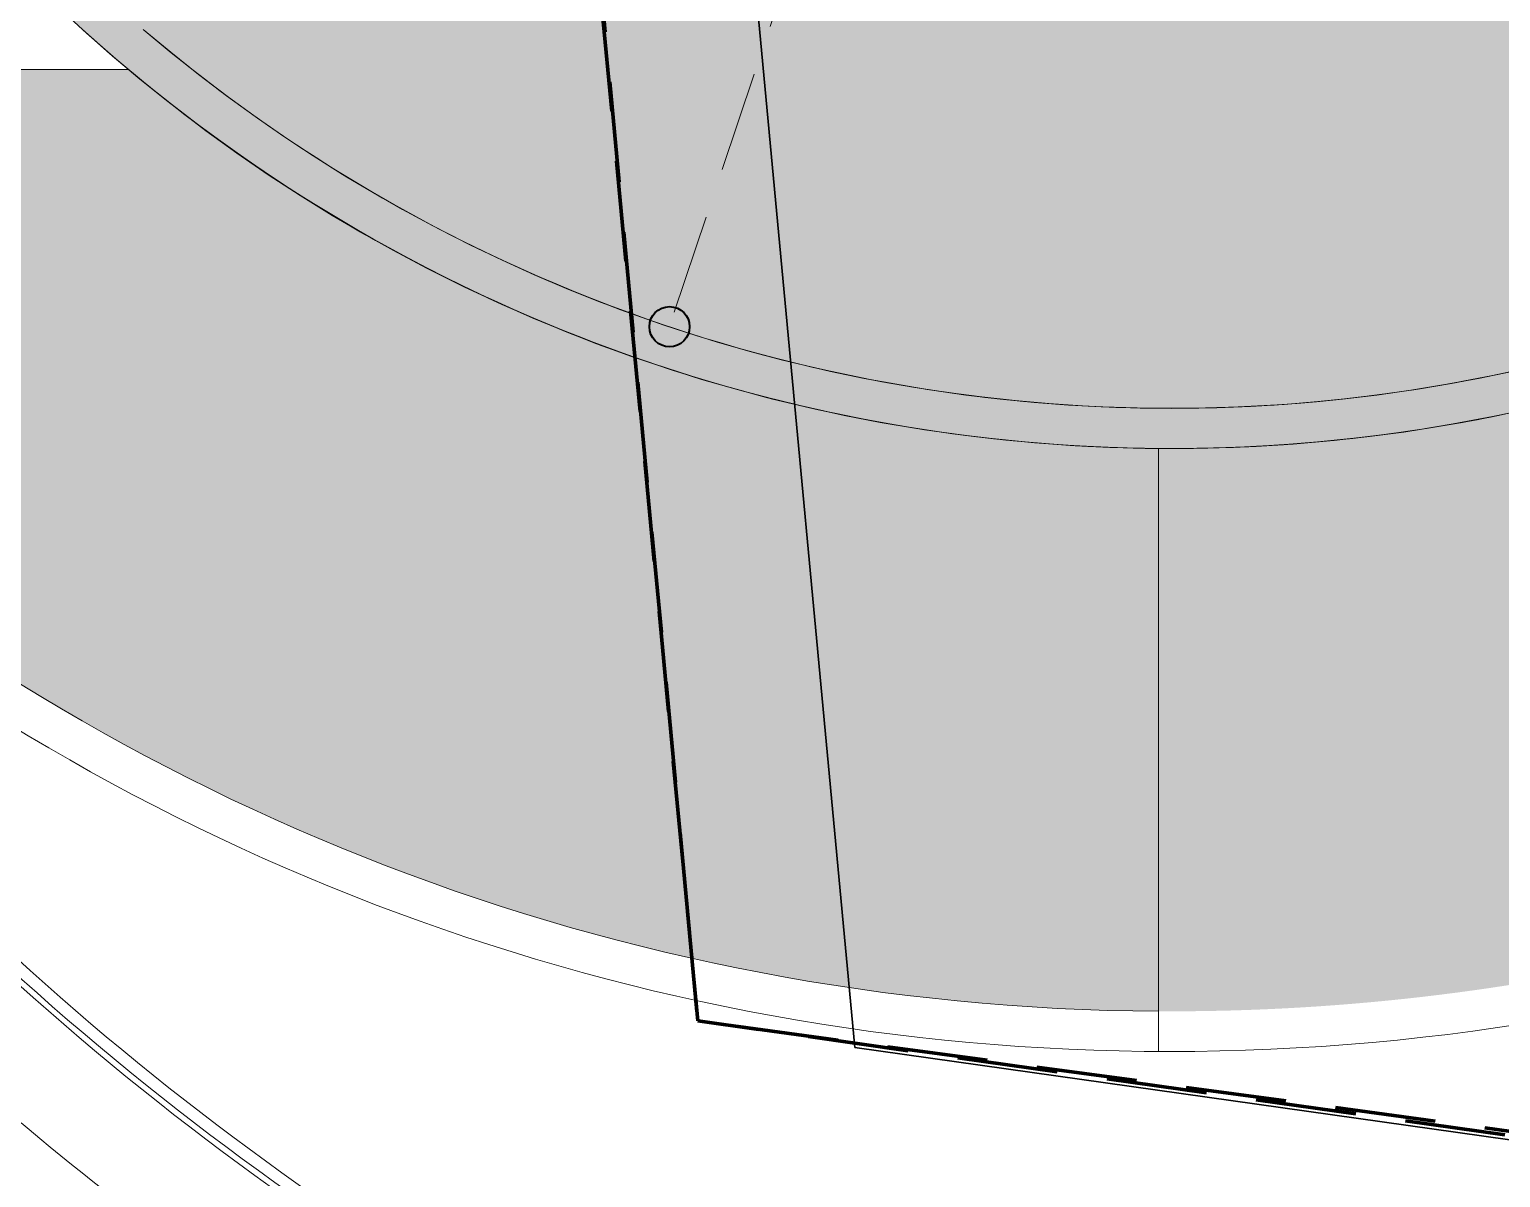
# Model space of a CAD drawing. Header units: inches. Extents: x -1373420 to 1275728, y -1279082 to 1370051.
# Drawn here: x 8331 to 9063, y 34632 to 35204 of the extents above; entities that cross this region are included whole.
import ezdxf

# ---------------------------------------------------------------- set-up
doc = ezdxf.new("R2010")
doc.units = ezdxf.units.IN
doc.header["$LTSCALE"] = 100
doc.header["$MEASUREMENT"] = 0
doc.linetypes.add('DASHED', pattern=[0.75, 0.5, -0.25])
doc.layers.add('6', color=7, linetype='Continuous', true_color=0x57a70c)
doc.layers.add('7', color=7, linetype='Continuous', true_color=0x4a8e0b)
for name, color, linetype, lineweight in [('Area', 250, 'Continuous', 30), ('beam', 40, 'Continuous', 15), ('Boundary', 1, 'Continuous', 35), ('Building', 250, 'Continuous', 60), ('centerline', 250, 'DASHED', 5), ('COLUMN', 1, 'Continuous', 40), ('slab line', 180, 'Continuous', 35)]:
    doc.layers.add(name, color=color, linetype=linetype, lineweight=lineweight)
doc.layers.add('HS', color=7, linetype='Continuous')

# ---------------------------------------------------------------- blocks, each defined once
blk = doc.blocks.new('A$Cd32af88c')
at = {"layer": 'HS'}
h = blk.add_hatch(color=256, dxfattribs=at)
h.dxf.hatch_style = 1
h.paths.add_polyline_path([(0, 10, 1), (20, 10, 1)])
at = {"layer": 'COLUMN'}
blk.add_circle((10, 10), 10, dxfattribs=at)
blk = doc.blocks.new('A$C284706ac')
at = {"layer": 'centerline'}
blk.add_line((393.4027622447465, 99.22888425772544), (303.6479653618007, -168.6766927135614), dxfattribs=at)
at = {"lineweight": 60, "rotation": 90.00000000000001}
blk.add_blockref('A$Cd32af88c', (313.6479653618007, -178.6766927135614), dxfattribs=at)
blk = doc.blocks.new('A$C225d3f41')
at = {"layer": 'Boundary', "flags": 128}
blk.add_lwpolyline([(24704.75122254289, 39600.64567039739), (22808.88508081011, 37774.62204834837), (19559.03676639119, 35342.41152920825), (19469.50920733617, 35347.52963944019), (19080.88716009253, 36298.90602338108), (18800.48622760433, 36331.64710627437), (17795.10852284217, 36473.55037800001), (17362.22574276949, 41096.15168668943)], dxfattribs=at)

msp = doc.modelspace()

# ---------------------------------------------------------------- hatches: boundary and pattern name
at = {"layer": '6', "lineweight": 15}
h = msp.add_hatch(color=256, dxfattribs=at)
h.dxf.hatch_style = 1
edge = h.paths.add_edge_path()
edge.add_arc((9298.713609709666, 35807.00647915476), 1959.170877420073, 192.230564374479, 243.6882936273341)
edge.add_line((8430.302601830783, 34050.81376526322), (8490.115452039525, 34021.22279975873))
edge.add_line((8490.115452039525, 34021.22279975873), (8469.313462759765, 33979.17529479887))
edge.add_arc((8361.756468271346, 34032.38652453647), 119.9997584729601, 242.3022201460983, 333.6772058903276, ccw=False)
edge.add_arc((9291.621884342265, 35803.68591177275), 2120.537488991531, 192.1915485393731, 242.30222014609842, ccw=False)
edge.add_line((7218.908760097723, 35355.8694909004), (7384.009986231096, 35391.96363658429))
at = {"layer": '7', "lineweight": 15}
h = msp.add_hatch(color=256, dxfattribs=at)
h.dxf.hatch_style = 1
edge = h.paths.add_edge_path()
edge.add_arc((8899.161785617525, 35803.67966378666), 1088.528137423857, 0, 104.3467154570071)
edge.add_line((8629.436480002763, 36858.26098614851), (8751.338496163336, 36598.57967265635))
edge.add_arc((8899.161785617523, 35803.67966378666), 808.5281374238508, 50.06967185124722, 100.53464938290477, ccw=False)
edge.add_line((9418.12011632057, 36423.67966378666), (9519.161785617525, 36423.67966378666))
edge.add_line((9519.161785617525, 36423.67966378666), (9519.161785617525, 36322.6379944897))
edge.add_arc((8899.161785617527, 35803.67966378666), 808.5281374238526, -39.930328148752324, 39.930328148752324, ccw=False)
edge.add_line((9519.161785617525, 35284.72133308362), (9519.161785617525, 35183.67966378666))
edge.add_line((9519.161785617525, 35183.67966378666), (9418.120116320564, 35183.67966378666))
edge.add_arc((8899.161785617525, 35803.67966378666), 808.5281374238529, 269.54198163585886, 309.93032814875215, ccw=False)
edge.add_line((8892.69853834294, 34995.17735986863), (8892.69853834294, 34715.17071462817))
edge.add_arc((8899.161785617534, 35803.67966378666), 1088.528137423855, 269.6597984434082, 299.1900670291)
edge.add_line((9430.04601411552, 34853.38737091275), (9531.571034292376, 34917.7044676587))
edge.add_arc((8899.161785617523, 35803.67966378666), 1088.52813742386, 305.5192525805901, 360)
h = msp.add_hatch(color=256, dxfattribs=at)
h.dxf.hatch_style = 1
edge = h.paths.add_edge_path()
edge.add_line((8279.161785617525, 36423.67966378666), (8380.203454914483, 36423.67966378666))
edge.add_arc((8899.16178561753, 35803.67966378666), 808.5281374238531, 100.5346493829054, 129.9303281487529, ccw=False)
edge.add_line((8751.338496163335, 36598.57967265635), (8629.436480002763, 36858.26098614851))
edge.add_arc((8899.161785617409, 35803.67966378672), 1088.528137423765, 104.346715457002, 104.9937650872716)
edge.add_arc((8899.161785617518, 35803.67966378666), 1088.52813742385, 104.9937650872763, 170.6272919764021)
edge.add_line((7825.165664799132, 35980.95300761052), (8103.492938091496, 35947.30707789235))
edge.add_arc((8899.16178561753, 35803.67966378666), 808.5281374238598, 140.069671851248, 169.7676391853823, ccw=False)
edge.add_line((8279.161785617525, 36322.6379944897), (8279.161785617525, 36423.67966378666))
edge = h.paths.add_edge_path()
edge.add_line((8380.203454914486, 35183.67966378666), (8279.161785617525, 35183.67966378666))
edge.add_line((8279.161785617525, 35183.67966378666), (8279.161785617525, 35284.72133308362))
edge.add_arc((8899.16178561909, 35803.67966378767), 808.5281374257028, 188.8164373086335, 219.930328148736, ccw=False)
edge.add_line((8100.186851683846, 35679.75709137954), (7821.428072211962, 35650.76285976399))
edge.add_arc((8899.161785617525, 35803.67966378666), 1088.528137423859, 188.0756424599639, 269.6597984434088)
edge.add_line((8892.69853834294, 34715.17071462817), (8892.69853834294, 34995.17735986863))
edge.add_arc((8899.161785617525, 35803.67966378666), 808.5281374238525, 230.0696718512479, 269.54198163585886, ccw=False)
at = {"layer": 'HS', "lineweight": 15, "true_color": 0xfeeab9}
h = msp.add_hatch(color=254, dxfattribs=at)
h.dxf.hatch_style = 1
edge = h.paths.add_edge_path()
edge.add_arc((9298.71969477698, 35801.38808663854), 1958.969024652586, 147.3255641793727, 166.8498249700326, ccw=False)
edge.add_line((7649.754105525542, 36858.96651163263), (7770.472714249991, 36781.91288037877))
edge.add_line((7770.472714249991, 36781.91288037877), (7890.040205756013, 36929.72403615503))
edge.add_line((7890.040205756013, 36929.72403615503), (7770.263480848706, 37025.95438780057))
edge.add_arc((9317.85273927348, 35778.62807263617), 1987.675891410204, 121.8817237673907, 141.1318730630796, ccw=False)
edge.add_line((8268.02692795622, 37466.44358837994), (8577.874979001339, 36966.95347329409))
edge.add_line((8577.874979001339, 36966.95347329409), (8500.568863821522, 36882.19695286996))
edge.add_line((8500.568863821522, 36882.19695286996), (8323.931303583187, 37030.49873112344))
edge.add_arc((9291.613666894504, 35803.67966378811), 1562.528137423863, 128.2654405089039, 237.4450921742497)
edge.add_line((8450.805397233271, 34486.66195930933), (8240.050752648749, 34158.06509679015))
edge.add_line((8240.050752648749, 34158.06509679015), (8053.677292818858, 34293.48797593464))
edge.add_line((8053.677292818858, 34293.48797593464), (8070.154353634673, 34313.05228834853))
edge.add_line((8070.154353634673, 34313.05228834853), (8075.647747206604, 34308.57937157632))
edge.add_line((8075.647747206604, 34308.57937157632), (8210.065661986402, 34473.66415920562))
edge.add_arc((9016.382341381111, 35501.44521886711), 1306.323273186621, 223.4697847298289, 231.8850415104479, ccw=False)
edge.add_line((8068.334844896206, 34602.73144992968), (7902.242045982406, 34433.23871703215))
edge.add_arc((9291.615353032728, 35803.68098187262), 1951.530216933625, 192.1773766106307, 224.6069839522733, ccw=False)
edge.add_line((7383.996009639537, 35392.0274524123), (7671.190798151874, 35454.92580673732))
edge.add_arc((9291.613666894486, 35803.6796637881), 1657.528137423865, 166.8991216937976, 192.146145644706, ccw=False)
edge.add_line((7677.226855083209, 36179.38533076911), (7391.120497653537, 36247.06166974876))
h = msp.add_hatch(color=254, dxfattribs=at)
h.dxf.hatch_style = 1
edge = h.paths.add_edge_path()
edge.add_arc((8899.161785615972, 35803.67966378813), 808.5281374238502, 0, 360)

# ---------------------------------------------------------------- linework, layer by layer
at = {"lineweight": 15}
msp.add_line((8892.69853834294, 34695.17036842866), (8892.69853834294, 34995.1515263628), dxfattribs=at)
msp.add_lwpolyline([(8380.203454914486, 35183.67966378666), (8279.161785617525, 35183.67966378666), (8279.161785617525, 35284.72133308362, -0.1366002080572286), (8100.186851683846, 35679.75709137954), (7821.428072211962, 35650.76285976399, 0.3718179742824982), (8892.69853834294, 34715.17071462817), (8892.69853834294, 34995.17735986863, -0.1739538700848858)], format="xyb", close=True, dxfattribs=at)
at = {"layer": '7', "lineweight": 15}
msp.add_lwpolyline([(7384.009986231096, 35391.96363658429, 0.2283773310844428), (8430.302601830783, 34050.81376526322), (8490.115452039525, 34021.22279975873), (8469.313462759765, 33979.17529479887, -0.4212600176870277), (8305.979652049065, 33926.13734192467, -0.2222013465315255), (7218.908760097723, 35355.8694909004)], format="xyb", close=True, dxfattribs=at)
at = {"layer": 'Area', "lineweight": 15}
msp.add_lwpolyline([(8279.161785617525, 35284.72133308362), (8279.161785617525, 35183.67966378666), (8380.2034549145, 35183.67966378666)], dxfattribs=at)
for centre, radius, start, end in [((9291.613666896064, 35803.67966378666), 2048.528137423857, 115.3680614472011, 243.6772058917285), ((8899.161785617525, 35803.67966378666), 1108.528137423857, 112.1265011353555, 74.30232246052854), ((8899.161785617525, 35803.67966378666), 808.5281374238548, 227.9096888989001, 312.0903111010999), ((8899.161785617525, 35803.67966378666), 788.5281374238548, 229.5446054222318, 310.4553945777681)]:
    msp.add_arc(centre, radius, start, end, dxfattribs=at)
at = {"layer": 'beam', "lineweight": 15}
for centre, radius, start, end in [((9291.613666894511, 35803.67966378811), 2054.528137423852, 115.3680614470226, 243.4537787734848), ((9291.613666894511, 35803.67966378811), 2042.528137423852, 115.3680614470226, 243.4531234086967), ((9291.613666894511, 35803.67966378811), 1951.528090892182, 115.1919045076337, 243.6772058900953), ((9291.613666891557, 35803.67966378672), 1951.528090892182, 115.1919045071677, 243.6772058900953), ((9291.613666894511, 35803.67966378811), 1939.528090892182, 115.1908146083685, 243.6772058900953), ((9291.613666891557, 35803.67966378672), 1939.528090892182, 115.1908146079247, 243.6772058900953), ((9291.613666894511, 35803.67966378811), 1574.52813742386, 115.3680614470226, 243.3855359196456), ((9291.613666894511, 35803.67966378811), 1562.52813742386, 115.3680614470226, 243.384418066241)]:
    msp.add_arc(centre, radius, start, end, dxfattribs=at)
at = {"layer": 'Boundary', "color": 18, "linetype": 'DASHED', "lineweight": 120, "true_color": 0x000000, "flags": 128}
msp.add_lwpolyline([(8230.57840465087, 39332.93363673197), (9578.728010949526, 39530.53206192298), (10582.32220329154, 39611.58537933793), (11349.40634651671, 39615.66587415257), (11892.3106881155, 39658.68166823625), (12601.68076685615, 39693.37318696337), (13009.57211903182, 39740.46596088022), (13238.05770684676, 39692.36318580496), (13405.86252686599, 39672.95786852806), (13462.42897188648, 39667.18560524486), (13643.33719363176, 39387.32629797541), (13772.5624529329, 39148.8228292788), (13956.87182251453, 38465.05962098861), (14358.86800092682, 38444.21454194446), (14358.86800092682, 38444.21454194446), (14358.86800092682, 38444.21454194446), (14736.34756779149, 38460.2784177681), (14960.29015166233, 38604.33859915841), (15139.67682319765, 38746.01513750481), (15307.2973968388, 38770.36057717047), (15494.93449460484, 38752.87049977798), (15596.24855049236, 38712.16886988506), (15661.35688933593, 38545.15733240361), (15698.39211485619, 38383.0301693943), (15662.43249482862, 38129.44884717333), (15621.25542801621, 37951.31147384989), (15573.1038844244, 37837.42762043994), (13677.23774269161, 36011.40399839092), (10427.38942827269, 33579.1934792508), (10337.86186921768, 33584.31158948274), (9949.239821974035, 34535.68797342364), (9668.838889485829, 34568.42905631693), (8663.461184723674, 34710.33232804256), (8230.578404650987, 39332.93363673198)], dxfattribs=at)
at = {"layer": 'Boundary', "color": 242, "linetype": 'DASHED', "lineweight": 120, "true_color": 0xcd2027, "flags": 128}
msp.add_lwpolyline([(10210.43635766896, 33902.80432455953), (9047.08002857602, 33902.80432455953), (8691.064090115833, 33148.33305195856), (6001.192592036246, 33148.33305195856), (6001.192592036246, 39419.03745587778), (8217.958159103451, 39419.03745587781), (8663.461184723674, 34710.33232804256), (9949.239821974035, 34535.68797342364)], close=True, dxfattribs=at)
at = {"layer": 'Building', "linetype": 'DASHED', "lineweight": 15, "flags": 128}
for points in [[(8716.253668729056, 37185.18512473007), (8448.693763137053, 37749.47657442801, 0.6506534122054948), (8416.389026397155, 33872.19800188384), (8693.314269268318, 34431.95290641207, -0.660784435421701)], [(8716.253668726102, 37185.18512472868), (8448.693763134099, 37749.47657442661, 0.6506534122054948), (8416.389026394201, 33872.19800188245), (8693.314269265364, 34431.95290641067, -0.660784435421701)]]:
    msp.add_lwpolyline(points, format="xyb", close=True, dxfattribs=at)
at = {"layer": 'Building', "lineweight": 15}
for centre, radius, start, end in [((9291.613666894511, 35803.67966378811), 2048.528137423852, 115.3680614470226, 243.6772058900953), ((9291.613666891557, 35803.67966378672), 2048.528137423852, 115.3680614470226, 243.6772058900953), ((8899.161785615972, 35803.67966378813), 808.5281374238502, 52.24954266199142, 307.7504573380086), ((8899.161785613018, 35803.67966378673), 788.5281374238571, 229.5446054221981, 319.5446054222319), ((8899.161785613018, 35803.67966378673), 808.5281374238571, 227.9096888982116, 317.9096888983201), ((8899.161785615972, 35803.67966378813), 808.5281374238571, 227.909688897518, 307.7504573380086), ((8899.161785615972, 35803.67966378813), 788.5281374238571, 229.5446054222319, 308.8844524587973), ((9291.613666891557, 35803.67966378672), 1442.52813742386, 224.4308342243644, 237.261748668327), ((9291.613666891557, 35803.67966378672), 1436.52813742386, 224.4308342243644, 237.261748668327), ((9291.613666891557, 35803.67966378672), 1445.52813742386, 224.4308342243644, 237.261748668327)]:
    msp.add_arc(centre, radius, start, end, dxfattribs=at)
at = {"layer": 'slab line', "lineweight": 15, "flags": 128}
for points in [[(7391.120497653537, 36247.06166974876, -0.08539734767290152), (7649.754105525542, 36858.96651163263), (7770.472714249991, 36781.91288037877), (7890.040205756013, 36929.72403615503), (7770.263480848706, 37025.95438780057, -0.08419271076438006), (8268.02692795622, 37466.44358837994), (8577.874979001339, 36966.95347329409), (8500.568863821522, 36882.19695286996), (8323.931303583187, 37030.49873112344, 0.5160260537632972), (8450.805397233271, 34486.66195930933), (8240.050752648749, 34158.06509679015), (8053.677292818858, 34293.48797593464), (8070.154353634673, 34313.05228834853), (8075.647747206604, 34308.57937157632), (8210.065661986402, 34473.66415920562, -0.03673499532347829), (8068.334844896206, 34602.73144992968), (7902.242045982406, 34433.23871703215, -0.142452881233438), (7383.996009639537, 35392.0274524123), (7671.190798151874, 35454.92580673732, -0.1106087140376122), (7677.226855083209, 36179.38533076911)], [(7391.120497650583, 36247.06166974736, -0.08539734767290152), (7649.754105522596, 36858.96651163122), (7770.472714247051, 36781.91288037737), (7890.040205753081, 36929.72403615362), (7770.263480845766, 37025.95438779917, -0.08419271076438006), (8268.026927953266, 37466.44358837855), (8577.874978998389, 36966.95347329269), (8500.568863818567, 36882.19695286857), (8323.931303580248, 37030.49873112204, 0.5160260537632972), (8450.805397230324, 34486.66195930794), (8240.050752645795, 34158.06509678875), (8053.677292815912, 34293.48797593325), (8070.154353631726, 34313.05228834713), (8075.647747203664, 34308.57937157492), (8210.06566198344, 34473.66415920423, -0.03673499532347829), (8068.334844893274, 34602.73144992829), (7902.242045979467, 34433.23871703076, -0.142452881233438), (7383.996009636598, 35392.0274524109), (7671.190798148942, 35454.92580673592, -0.1106087140376122), (7677.226855080269, 36179.38533076771)]]:
    msp.add_lwpolyline(points, format="xyb", close=True, dxfattribs=at)

# ---------------------------------------------------------------- block references
at = {"layer": 'Boundary'}
msp.add_blockref('A$C225d3f41', (-9053.403893810926, -1776.338679188637), dxfattribs=at)
at = {"layer": 'COLUMN', "lineweight": 15}
for p in [(8345.759023371225, 35224.4507795304), (8345.759023368271, 35224.450779529)]:
    msp.add_blockref('A$C284706ac', p, dxfattribs=at)

doc.saveas('drawing.dxf')
